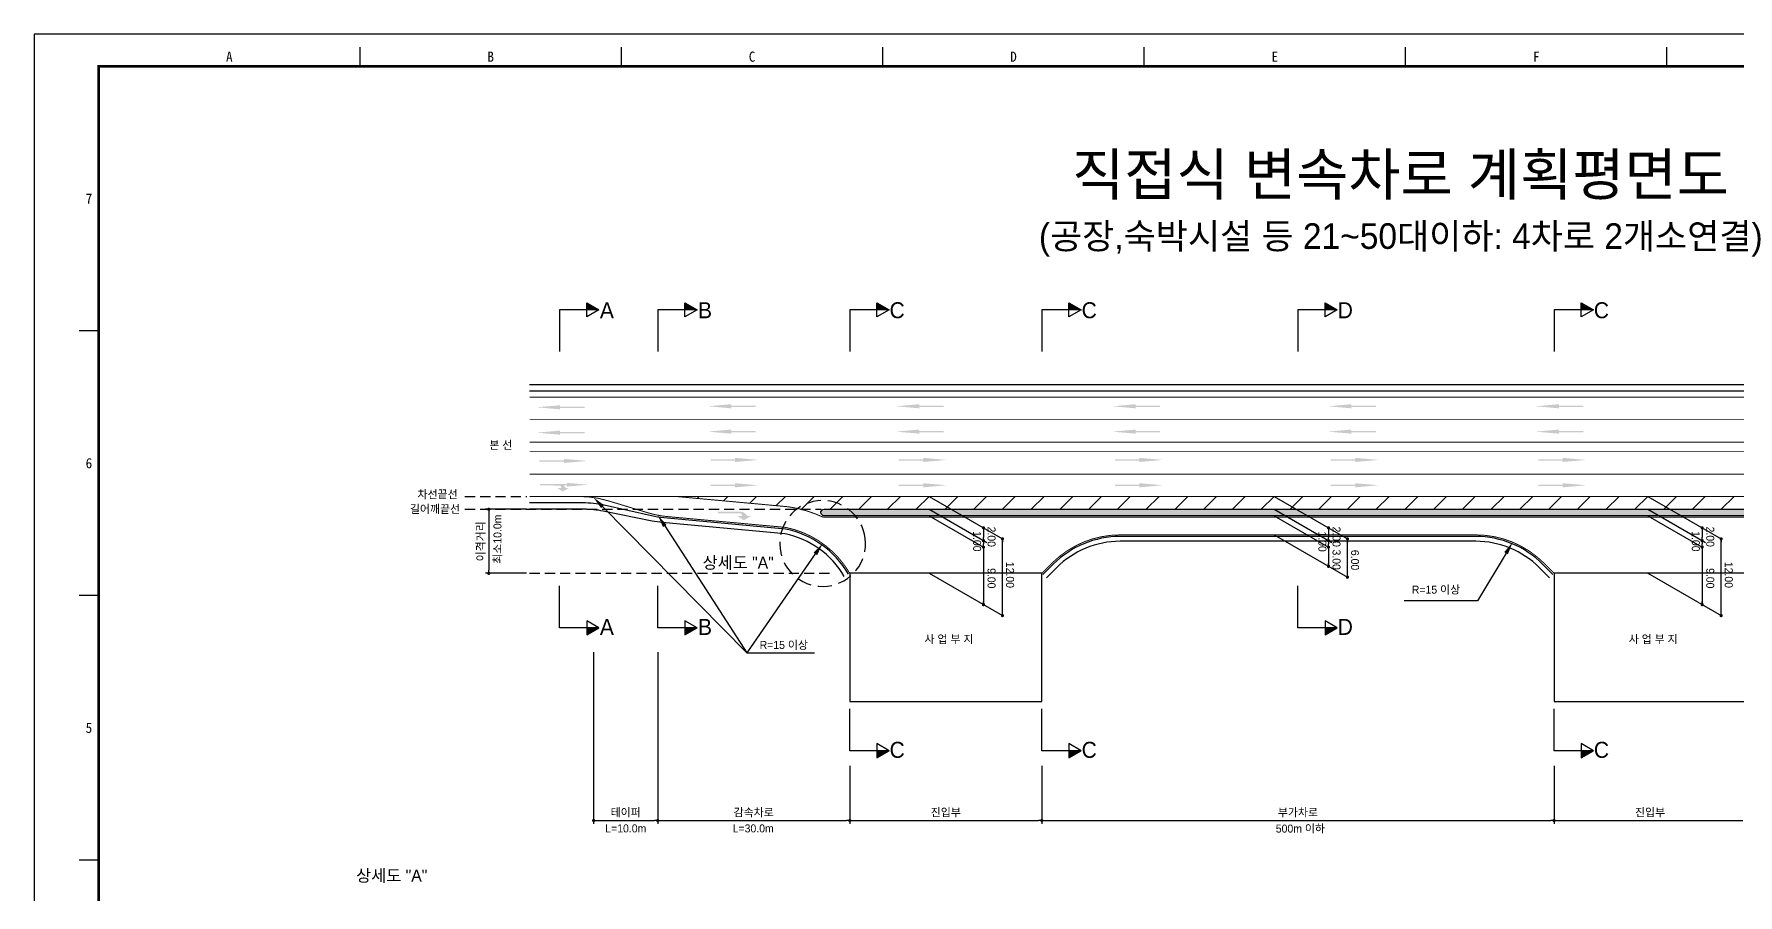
# Model space of a CAD drawing. Header units: millimetres. Extents: x 627 to 1050, y -33 to 266.
# Drawn here: x 627 to 893.1, y 131.5 to 265.9 of the extents above; entities that cross this region are included whole.
import ezdxf
from ezdxf.enums import TextEntityAlignment as Align

# ---------------------------------------------------------------- set-up
doc = ezdxf.new("R2010")
doc.units = ezdxf.units.MM
doc.linetypes.add('HIDDEN', pattern=[9.525, 6.35, -3.175])
for name, color, linetype in [('CC-GSTR-0004', 4, 'Continuous'), ('CM-LANE-0030', 30, 'Continuous'), ('CZ-DIMT-0002', 7, 'Continuous'), ('CZ-LIN1-0007', 7, 'Continuous'), ('CZ-LIN2-0003', 3, 'Continuous'), ('CZ-LINE-0001', 7, 'Continuous'), ('CZ-TEXT-BOX0', 7, 'Continuous'), ('TITLE', 7, 'Continuous')]:
    doc.layers.add(name, color=color, linetype=linetype)
doc.styles.add('돋움', font='')
doc.styles.add('돋음체', font='')
doc.styles.get('돋움').set_extended_font_data('Dotum')
doc.styles.get('돋음체').set_extended_font_data('DotumChe')

# ---------------------------------------------------------------- blocks, each defined once
blk = doc.blocks.new('_Dot')
at = {"color": 0, "linetype": 'ByBlock', "lineweight": -2}
blk.add_line((-0.5, 0), (-1, 0), dxfattribs=at)
at = {"color": 0, "linetype": 'ByBlock', "const_width": 0.5}
blk.add_lwpolyline([(-0.25, 0, 1), (0.25, 0, 1)], format="xyb", close=True, dxfattribs=at)

msp = doc.modelspace()

# ---------------------------------------------------------------- hatches: boundary and pattern name
at = {"layer": 'CM-LANE-0030'}
h = msp.add_hatch(dxfattribs=at)
h.set_pattern_fill('ANSI31', color=256, style=0)
h.set_pattern_definition([(45, (-356.1672, -22.2704), (-2.245064, 2.245064), [])])
h.paths.add_polyline_path([(727.3, 193.71), (744.87, 192.1, -0.062108), (749.17, 190.71), (750.29, 190.71, 0.001633), (750.18, 190.77, -0.783474), (750.41, 191.71), (899.88, 191.71, -0.830663), (900.06, 190.75, 0.001236), (899.98, 190.71), (901.49, 190.71, -0.050333), (905.09, 191.43), (949.5, 193.71)])
at = {"layer": 'CZ-LIN1-0007'}
for points in [[(709.19, 207.96), (709.19, 207.74), (713.01, 207.74), (713.01, 207.53), (709.19, 207.53), (709.19, 207.32), (705.54, 207.64)], [(735.91, 208.12), (735.91, 207.9), (739.73, 207.9), (739.73, 207.69), (735.91, 207.69), (735.91, 207.48), (732.26, 207.8)], [(765.29, 208.12), (765.29, 207.9), (769.11, 207.9), (769.11, 207.69), (765.29, 207.69), (765.29, 207.48), (761.64, 207.8)], [(799.08, 208.12), (799.08, 207.9), (802.9, 207.9), (802.9, 207.69), (799.08, 207.69), (799.08, 207.48), (795.43, 207.8)], [(832.78, 208.12), (832.78, 207.9), (836.6, 207.9), (836.6, 207.69), (832.78, 207.69), (832.78, 207.48), (829.13, 207.8)], [(865.19, 208.12), (865.19, 207.9), (869.01, 207.9), (869.01, 207.69), (865.19, 207.69), (865.19, 207.48), (861.54, 207.8)], [(709.19, 204), (709.19, 203.79), (713.01, 203.79), (713.01, 203.57), (709.19, 203.57), (709.19, 203.36), (705.54, 203.68)], [(735.91, 204.16), (735.91, 203.95), (739.73, 203.95), (739.73, 203.73), (735.91, 203.73), (735.91, 203.52), (732.26, 203.84)], [(765.29, 204.16), (765.29, 203.95), (769.11, 203.95), (769.11, 203.73), (765.29, 203.73), (765.29, 203.52), (761.64, 203.84)], [(799.08, 204.16), (799.08, 203.95), (802.9, 203.95), (802.9, 203.73), (799.08, 203.73), (799.08, 203.52), (795.43, 203.84)], [(832.78, 204.16), (832.78, 203.95), (836.6, 203.95), (836.6, 203.73), (832.78, 203.73), (832.78, 203.52), (829.13, 203.84)], [(865.19, 204.16), (865.19, 203.95), (869.01, 203.95), (869.01, 203.73), (865.19, 203.73), (865.19, 203.52), (861.54, 203.84)], [(736.51, 199.74), (736.51, 199.53), (732.69, 199.53), (732.69, 199.31), (736.51, 199.31), (736.51, 199.1), (740.16, 199.42)], [(765.9, 199.74), (765.9, 199.53), (762.07, 199.53), (762.07, 199.31), (765.9, 199.31), (765.9, 199.1), (769.55, 199.42)], [(799.68, 199.74), (799.68, 199.53), (795.86, 199.53), (795.86, 199.31), (799.68, 199.31), (799.68, 199.1), (803.34, 199.42)], [(833.39, 199.74), (833.39, 199.53), (829.56, 199.53), (829.56, 199.31), (833.39, 199.31), (833.39, 199.1), (837.04, 199.42)], [(865.79, 199.74), (865.79, 199.53), (861.97, 199.53), (861.97, 199.31), (865.79, 199.31), (865.79, 199.1), (869.44, 199.42)], [(709.79, 199.58), (709.79, 199.37), (705.97, 199.37), (705.97, 199.15), (709.79, 199.15), (709.79, 198.94), (713.44, 199.26)], [(709.15, 195.66, -0.267976), (710.06, 195.06), (710.61, 195.06), (709.58, 194.48), (708.75, 195.05), (709.36, 195.05, 0.504994), (709.09, 195.42), (706.04, 195.44), (706.04, 195.68)], [(710.28, 195.83), (710.28, 195.64), (706.85, 195.64), (706.85, 195.45), (710.28, 195.45), (710.28, 195.26), (713.55, 195.55)], [(736.51, 195.78), (736.51, 195.57), (732.69, 195.57), (732.69, 195.35), (736.51, 195.35), (736.51, 195.14), (740.16, 195.46)], [(765.9, 195.78), (765.9, 195.57), (762.07, 195.57), (762.07, 195.35), (765.9, 195.35), (765.9, 195.14), (769.55, 195.46)], [(799.68, 195.78), (799.68, 195.57), (795.86, 195.57), (795.86, 195.35), (799.68, 195.35), (799.68, 195.14), (803.34, 195.46)], [(833.39, 195.78), (833.39, 195.57), (829.56, 195.57), (829.56, 195.35), (833.39, 195.35), (833.39, 195.14), (837.04, 195.46)], [(865.79, 195.78), (865.79, 195.57), (861.97, 195.57), (861.97, 195.35), (865.79, 195.35), (865.79, 195.14), (869.44, 195.46)], [(737.38, 191.34, -0.267976), (738.41, 190.66), (739.04, 190.66), (737.86, 190), (736.92, 190.65), (737.61, 190.65, 0.504994), (737.3, 191.07), (733.84, 191.09), (733.84, 191.36)]]:
    msp.add_hatch(color=256, dxfattribs=at).paths.add_polyline_path(points)
at = {"layer": 'CZ-LIN2-0003'}
h = msp.add_hatch(dxfattribs=at)
h.set_pattern_fill('CROSS', color=256, scale=0.075, style=0)
h.set_pattern_definition([(0, (-356.1672, -22.27044), (0.47625, 0.47625), [0.238125, -0.714375]), (90, (-356.04813, -22.3895), (-0.47625, 0.47625), [0.238125, -0.714375])])
h.paths.add_polyline_path([(899.88, 191.71), (750.41, 191.71, 0.783474), (750.18, 190.77, -0.001633), (750.29, 190.71), (899.98, 190.71, -0.001236), (900.06, 190.75, 0.830663)])
at = {"layer": 'CZ-LINE-0001'}
for points in [[(713.34, 223.98), (713.34, 222.88), (715.24, 222.88)], [(728.67, 223.98), (728.67, 222.88), (730.58, 222.88)], [(758.67, 223.98), (758.67, 222.88), (760.58, 222.88)], [(788.67, 223.98), (788.67, 222.88), (790.58, 222.88)], [(828.67, 223.98), (828.67, 222.88), (830.58, 222.88)], [(868.67, 223.98), (868.67, 222.88), (870.58, 222.88)], [(715.24, 173.21), (713.34, 173.21), (713.34, 172.11)], [(730.58, 173.21), (728.67, 173.21), (728.67, 172.11)], [(830.58, 173.21), (828.67, 173.21), (828.67, 172.11)], [(760.58, 154.01), (758.67, 154.01), (758.67, 152.91)], [(790.58, 154.01), (788.67, 154.01), (788.67, 152.91)], [(870.58, 154.01), (868.67, 154.01), (868.67, 152.91)]]:
    msp.add_hatch(color=256, dxfattribs=at).paths.add_polyline_path(points)

# ---------------------------------------------------------------- linework, layer by layer
at = {"color": 0, "linetype": 'ByBlock', "lineweight": -2}
for p, q in [((775.32, 188.56), (775.32, 188.31)), ((775.32, 187.06), (775.32, 187.31)), ((775.32, 186.56), (775.32, 186.31)), ((775.32, 186.06), (775.32, 186.31)), ((778.28, 186.85), (778.28, 186.6)), ((829.2, 188.56), (829.2, 188.31)), ((829.2, 187.06), (829.2, 187.31)), ((829.2, 186.56), (829.2, 186.31)), ((829.2, 186.06), (829.2, 186.31)), ((832.16, 186.85), (832.16, 186.6)), ((887.57, 188.56), (887.57, 188.31)), ((887.57, 187.06), (887.57, 187.31)), ((887.57, 186.56), (887.57, 186.31)), ((887.57, 186.06), (887.57, 186.31)), ((890.53, 186.85), (890.53, 186.6)), ((829.2, 183.06), (829.2, 183.31)), ((832.16, 181.35), (832.16, 181.6)), ((775.32, 177.07), (775.32, 177.32)), ((887.57, 177.07), (887.57, 177.32)), ((778.28, 175.36), (778.28, 175.61)), ((890.53, 175.36), (890.53, 175.61))]:
    msp.add_line(p, q, dxfattribs=at)
at = {"color": 0, "linetype": 'ByBlock', "const_width": 0.25}
for points in [[(775.32, 188.68, 1), (775.32, 188.93, 1)], [(829.2, 188.68, 1), (829.2, 188.93, 1)], [(887.57, 188.68, 1), (887.57, 188.93, 1)], [(775.32, 186.93, 1), (775.32, 186.68, 1)], [(775.32, 186.68, 1), (775.32, 186.93, 1)], [(778.28, 186.97, 1), (778.28, 187.22, 1)], [(829.2, 186.93, 1), (829.2, 186.68, 1)], [(829.2, 186.68, 1), (829.2, 186.93, 1)], [(832.16, 186.97, 1), (832.16, 187.22, 1)], [(887.57, 186.68, 1), (887.57, 186.93, 1)], [(887.57, 186.93, 1), (887.57, 186.68, 1)], [(890.53, 186.97, 1), (890.53, 187.22, 1)], [(775.32, 185.93, 1), (775.32, 185.68, 1)], [(829.2, 185.93, 1), (829.2, 185.68, 1)], [(887.57, 185.93, 1), (887.57, 185.68, 1)], [(829.2, 182.93, 1), (829.2, 182.68, 1)], [(832.16, 181.22, 1), (832.16, 180.97, 1)], [(775.32, 176.94, 1), (775.32, 176.69, 1)], [(887.57, 176.94, 1), (887.57, 176.69, 1)], [(778.28, 175.23, 1), (778.28, 174.98, 1)], [(890.53, 175.23, 1), (890.53, 174.98, 1)]]:
    msp.add_lwpolyline(points, format="xyb", close=True, dxfattribs=at)
at = {"layer": 'CC-GSTR-0004'}
for points in [[(704.43, 211.21), (984.43, 211.21)], [(704.43, 210.21), (984.43, 210.21)]]:
    msp.add_lwpolyline(points, dxfattribs=at)
for points in [[(754.22, 181.59, 0.214554), (744.38, 188.63), (725.38, 190.37), (725.38, 190.37, -0.032516), (723.46, 190.68), (723.46, 190.68), (716.06, 192.35, 0.055483), (712.76, 192.71), (704.43, 192.71)], [(753.57, 181.21, 0.213816), (744.27, 187.88), (725.14, 189.64), (725.14, 189.64, -0.026776), (723.55, 189.88), (723.55, 189.88), (715.9, 191.42, 0.049732), (712.94, 191.71), (704.43, 191.71)], [(864.26, 181.54), (862.65, 183.14, 0.198912), (852.22, 187.46), (796.65, 187.46, 0.198912), (786.22, 183.14), (784.61, 181.54)], [(863.73, 181.01), (862.12, 182.61, 0.198912), (852.22, 186.71), (796.65, 186.71, 0.198912), (786.75, 182.61), (785.14, 181.01)]]:
    msp.add_lwpolyline(points, format="xyb", dxfattribs=at)
at = {"layer": 'CM-LANE-0030', "const_width": 0.15}
for points in [[(704.43, 202.21), (984.43, 202.21)], [(704.43, 200.71), (984.43, 200.71)]]:
    msp.add_lwpolyline(points, dxfattribs=at)
msp.add_lwpolyline([(744.87, 192.1), (727.3, 193.71), (949.5, 193.71), (905.09, 191.43, 0.059897), (899.98, 190.46), (750.29, 190.46, 0.073871)], format="xyb", close=True, dxfattribs=at)
at = {"layer": 'CZ-LIN1-0007', "const_width": 0.15}
msp.add_lwpolyline([(704.43, 209.21), (984.43, 209.21)], dxfattribs=at)
at = {"layer": 'CZ-LIN1-0007', "linetype": 'HIDDEN', "const_width": 0.15}
for points in [[(704.43, 205.71), (984.43, 205.71)], [(704.43, 197.21), (984.43, 197.21)], [(712.23, 193.71), (727.3, 193.71)]]:
    msp.add_lwpolyline(points, dxfattribs=at)
at = {"layer": 'CZ-LIN1-0007', "const_width": 0.15}
for points in [[(754.43, 181.71, 0.214787), (744.41, 188.88), (725.93, 190.57), (725.93, 190.57, -0.049984), (722.99, 191.14), (722.99, 191.14), (716.54, 193.08), (716.54, 193.08, 0.072993), (712.23, 193.71), (712.23, 193.71), (704.43, 193.71)], [(864.43, 181.71), (862.83, 183.32, 0.198912), (852.22, 187.71), (796.65, 187.71, 0.198912), (786.04, 183.32), (784.43, 181.71)]]:
    msp.add_lwpolyline(points, format="xyb", dxfattribs=at)
at = {"layer": 'CZ-LIN2-0003'}
msp.add_lwpolyline([(750.18, 190.77, -0.783474), (750.41, 191.71), (899.88, 191.71, -0.830663), (900.06, 190.75, 0.001236), (899.98, 190.71), (750.29, 190.71, 0.001633)], format="xyb", close=True, dxfattribs=at)
for points in [[(784.43, 181.71), (754.43, 181.71), (754.43, 161.71), (784.43, 161.71)], [(894.43, 181.71), (864.43, 181.71), (864.43, 161.71), (894.43, 161.71)]]:
    msp.add_lwpolyline(points, close=True, dxfattribs=at)
at = {"layer": 'CZ-LINE-0001'}
for p, q in [((713.34, 221.78), (713.34, 223.98)), ((713.34, 223.98), (715.24, 222.88)), ((728.67, 221.78), (728.67, 223.98)), ((728.67, 223.98), (730.58, 222.88)), ((758.67, 221.78), (758.67, 223.98)), ((758.67, 223.98), (760.58, 222.88)), ((788.67, 221.78), (788.67, 223.98)), ((788.67, 223.98), (790.58, 222.88)), ((828.67, 221.78), (828.67, 223.98)), ((828.67, 223.98), (830.58, 222.88)), ((868.67, 221.78), (868.67, 223.98)), ((868.67, 223.98), (870.58, 222.88)), ((715.24, 222.88), (709.1, 222.88)), ((709.1, 222.88), (709.1, 216.34)), ((715.24, 222.88), (713.34, 221.78)), ((730.58, 222.88), (724.43, 222.88)), ((724.43, 222.88), (724.43, 216.34)), ((730.58, 222.88), (728.67, 221.78)), ((760.58, 222.88), (754.43, 222.88)), ((754.43, 222.88), (754.43, 216.34)), ((760.58, 222.88), (758.67, 221.78)), ((790.58, 222.88), (784.43, 222.88)), ((784.43, 222.88), (784.43, 216.34)), ((790.58, 222.88), (788.67, 221.78)), ((830.58, 222.88), (824.43, 222.88)), ((824.43, 222.88), (824.43, 216.34)), ((830.58, 222.88), (828.67, 221.78)), ((870.58, 222.88), (864.43, 222.88)), ((864.43, 222.88), (864.43, 216.34)), ((870.58, 222.88), (868.67, 221.78)), ((703.93, 191.71), (697.55, 191.71)), ((766.82, 193.71), (778.28, 187.1)), ((766.82, 191.71), (775.82, 186.52)), ((766.82, 191.71), (775.82, 186.52)), ((820.7, 193.71), (832.16, 187.1)), ((820.7, 191.71), (829.7, 186.52)), ((820.7, 191.71), (829.7, 186.52)), ((879.07, 193.71), (890.53, 187.1)), ((879.07, 191.71), (888.07, 186.52)), ((879.07, 191.71), (888.07, 186.52)), ((698.05, 191.21), (698.05, 182.21)), ((766.82, 190.71), (775.32, 185.81)), ((820.7, 190.71), (829.2, 185.81)), ((879.07, 190.71), (887.57, 185.81)), ((775.32, 188.31), (775.32, 187.31)), ((778.28, 175.11), (778.28, 187.1)), ((820.7, 187.71), (832.16, 181.1)), ((829.2, 188.31), (829.2, 187.31)), ((832.16, 181.1), (832.16, 187.1)), ((887.57, 188.31), (887.57, 187.31)), ((890.53, 175.11), (890.53, 187.1)), ((775.32, 185.81), (775.32, 176.82)), ((829.2, 185.81), (829.2, 182.81)), ((887.57, 185.81), (887.57, 176.82)), ((703.93, 181.71), (697.55, 181.71)), ((766.82, 181.72), (778.28, 175.11)), ((879.07, 181.72), (890.53, 175.11)), ((709.1, 173.21), (709.1, 179.75)), ((724.43, 173.21), (724.43, 179.75)), ((824.43, 173.21), (824.43, 179.75)), ((715.24, 173.21), (709.1, 173.21)), ((715.24, 173.21), (713.34, 174.31)), ((713.34, 174.31), (713.34, 172.11)), ((713.34, 172.11), (715.24, 173.21)), ((730.58, 173.21), (724.43, 173.21)), ((730.58, 173.21), (728.67, 174.31)), ((728.67, 174.31), (728.67, 172.11)), ((728.67, 172.11), (730.58, 173.21)), ((830.58, 173.21), (824.43, 173.21)), ((830.58, 173.21), (828.67, 174.31)), ((828.67, 174.31), (828.67, 172.11)), ((828.67, 172.11), (830.58, 173.21)), ((714.43, 169.38), (714.43, 142.6)), ((724.43, 169.38), (724.43, 142.6)), ((724.43, 169.38), (724.43, 142.6)), ((738.35, 169.31), (748.92, 169.31)), ((754.43, 154.01), (754.43, 160.55)), ((784.43, 154.01), (784.43, 160.55)), ((864.43, 154.01), (864.43, 160.55)), ((760.58, 154.01), (758.67, 155.11)), ((758.67, 155.11), (758.67, 152.91)), ((790.58, 154.01), (788.67, 155.11)), ((788.67, 155.11), (788.67, 152.91)), ((870.58, 154.01), (868.67, 155.11)), ((868.67, 155.11), (868.67, 152.91)), ((760.58, 154.01), (754.43, 154.01)), ((758.67, 152.91), (760.58, 154.01)), ((790.58, 154.01), (784.43, 154.01)), ((788.67, 152.91), (790.58, 154.01)), ((870.58, 154.01), (864.43, 154.01)), ((868.67, 152.91), (870.58, 154.01)), ((754.43, 151.65), (754.43, 142.6)), ((754.43, 151.65), (754.43, 142.6)), ((784.43, 151.65), (784.43, 142.6)), ((784.43, 151.65), (784.43, 142.6)), ((864.43, 151.65), (864.43, 142.6)), ((864.43, 151.65), (864.43, 142.6)), ((714.93, 143.1), (723.93, 143.1)), ((724.93, 143.1), (753.93, 143.1)), ((754.93, 143.1), (783.93, 143.1)), ((784.93, 143.1), (863.93, 143.1)), ((864.93, 143.1), (893.93, 143.1))]:
    msp.add_line(p, q, dxfattribs=at)
at = {"layer": 'CZ-LINE-0001', "linetype": 'HIDDEN', "ltscale": 0.25}
for p, q in [((694.33, 193.71), (703.99, 193.71)), ((694.33, 191.71), (749.98, 191.71)), ((704.43, 181.71), (751.59, 181.71))]:
    msp.add_line(p, q, dxfattribs=at)
at = {"layer": 'CZ-LINE-0001', "linetype": 'HIDDEN', "ltscale": 0.35}
msp.add_line((756.84, 187.16), (756.84, 187.16), dxfattribs=at)
at = {"layer": 'CZ-LINE-0001'}
for points in [[(715.82, 192.13), (738.35, 169.31)], [(725.53, 189.11), (738.35, 169.31)], [(749.05, 184.73), (738.35, 169.31)], [(856.94, 184.85), (852.48, 177.39), (841, 177.39)]]:
    msp.add_lwpolyline(points, dxfattribs=at)
at = {"layer": 'CZ-LINE-0001', "linetype": 'HIDDEN', "ltscale": 0.35}
msp.add_arc((750.19, 186.37), 6.7, 6.7667, 6.749, dxfattribs=at)
at = {"layer": 'CZ-LINE-0001'}
for points in [[(715.58, 191.9), (714.41, 193.55), (716.05, 192.36)], [(725.26, 188.93), (724.45, 190.79), (725.81, 189.29)], [(748.78, 184.92), (750.19, 186.37), (749.33, 184.54)], [(856.65, 185.02), (857.96, 186.57), (857.22, 184.68)]]:
    msp.add_solid(points, dxfattribs=at)
at = {"layer": 'TITLE', "color": 7, "linetype": 'Continuous'}
for p, q in [((677.94, 260.89), (677.94, 263.91)), ((718.76, 260.89), (718.76, 263.91)), ((759.58, 260.89), (759.58, 263.91)), ((800.41, 260.89), (800.41, 263.91)), ((841.23, 260.89), (841.23, 263.91)), ((882.06, 260.89), (882.06, 263.91)), ((637.11, 219.56), (634.09, 219.56)), ((637.11, 178.23), (634.09, 178.23)), ((637.11, 136.9), (634.09, 136.9))]:
    msp.add_line(p, q, dxfattribs=at)
at = {"layer": 'TITLE'}
msp.add_lwpolyline([(627.03, -33.45), (1050.39, -33.45), (1050.39, 265.93), (627.03, 265.93)], close=True, dxfattribs=at)
at = {"layer": 'TITLE', "linetype": 'Continuous', "const_width": 0.403}
msp.add_lwpolyline([(637.11, -28.41), (637.11, 260.89), (1045.36, 260.89), (1045.36, -28.41)], close=True, dxfattribs=at)

# ---------------------------------------------------------------- block references
at = {"layer": 'CZ-LINE-0001', "xscale": 0.5, "yscale": 0.5, "zscale": 0.5}
for p, rotation in [((698.05, 191.71), 90), ((698.05, 181.71), 270), ((714.43, 143.1), 180), ((724.43, 143.1), 180), ((754.43, 143.1), 180), ((784.43, 143.1), 180), ((864.43, 143.1), 180)]:
    msp.add_blockref('_Dot', p, dxfattribs=dict(at, rotation=rotation))
for p in [(724.43, 143.1), (754.43, 143.1), (784.43, 143.1), (864.43, 143.1)]:
    msp.add_blockref('_Dot', p, dxfattribs=at)

# ---------------------------------------------------------------- texts
at = {"layer": 'CZ-DIMT-0002', "style": '돋움'}
for s, height, p in [('A', 2.5, (716.5, 222.8)), ('B', 2.5, (731.83, 222.8)), ('C', 2.5, (761.83, 222.8)), ('C', 2.5, (791.83, 222.8)), ('D', 2.5, (831.83, 222.8)), ('C', 2.5, (871.83, 222.8)), ('본 선', 1.25, (699.93, 201.74)), ('차선끝선', 1.25, (690.05, 194.05)), ('길어깨끝선', 1.25, (689.65, 191.74)), ('상세도 "A"', 1.875, (737, 183.38)), ('R=15 이상', 1.25, (845.99, 179.16)), ('A', 2.5, (716.5, 173.34)), ('B', 2.5, (731.83, 173.34)), ('D', 2.5, (831.83, 173.34)), ('R=15 이상', 1.25, (744.13, 170.52)), ('사 업 부 지', 1.25, (769.92, 171.42)), ('사 업 부 지', 1.25, (879.92, 171.42)), ('C', 2.5, (761.83, 154.14)), ('C', 2.5, (791.83, 154.14)), ('C', 2.5, (871.83, 154.14)), ('L=10.0m', 1.25, (719.45, 141.87)), ('L=30.0m', 1.25, (739.35, 141.87)), ('500m 이하', 1.25, (824.81, 141.84))]:
    msp.add_text(s, height=height, dxfattribs=at).set_placement(p, align=Align.MIDDLE_CENTER)
msp.add_text('최소10.0m', height=1.25, rotation=90, dxfattribs=at).set_placement((700.03, 183.2))
at = {"layer": 'CZ-DIMT-0002', "char_height": 1.25, "attachment_point": 5, "rotation": 270, "style": '돋움'}
for s, insert in [('1.00', (774.31, 186.7)), ('\\A1;2.00', (776.57, 187.42)), ('1.00', (828.24, 186.66)), ('\\A1;2.00', (830.45, 187.42)), ('1.00', (886.56, 186.7)), ('\\A1;2.00', (888.82, 187.42)), ('3.00', (830.45, 183.84)), ('6.00', (833.34, 183.78)), ('9.00', (776.57, 180.94)), ('12.00', (779.46, 181.46)), ('9.00', (888.82, 180.94)), ('12.00', (891.71, 181.46))]:
    msp.add_mtext(s, dxfattribs=dict(at, insert=insert))
at = {"layer": 'CZ-LINE-0001', "insert": (696.86, 186.71), "char_height": 1.25, "attachment_point": 5, "rotation": 90, "style": '돋움'}
msp.add_mtext('\\A1;이격거리', dxfattribs=at)
at = {"layer": 'CZ-LINE-0001', "char_height": 1.25, "attachment_point": 5, "style": '돋움'}
for s, insert in [('\\A1;테이퍼', (719.43, 144.3)), ('\\A1;감속차로', (739.43, 144.3)), ('\\A1;진입부', (769.43, 144.3)), ('\\A1;부가차로', (824.43, 144.3)), ('\\A1;진입부', (879.43, 144.3))]:
    msp.add_mtext(s, dxfattribs=dict(at, insert=insert))
at = {"layer": 'CZ-TEXT-BOX0', "style": '돋움'}
msp.add_text('상세도 "A"', height=1.875, dxfattribs=at).set_placement((682.89, 134.5), align=Align.MIDDLE_CENTER)
at = {"layer": 'TITLE', "color": 3, "linetype": 'Continuous', "style": '돋음체'}
for s, p in [('A', (657.52, 262.4)), ('B', (698.35, 262.4)), ('C', (739.17, 262.4)), ('D', (780, 262.4)), ('E', (820.82, 262.4)), ('F', (861.65, 262.4)), ('7', (635.6, 240.23)), ('6', (635.6, 198.9)), ('5', (635.6, 157.57))]:
    msp.add_text(s, height=1.59, dxfattribs=at).set_placement(p, align=Align.MIDDLE)
at = {"layer": 'TITLE', "style": '돋움'}
for s, height, p in [('직접식 변속차로 계획평면도', 6.5, (840.45, 244.01)), ('(공장,숙박시설 등 21~50대이하: 4차로 2개소연결)', 4, (840.49, 234.38))]:
    msp.add_text(s, height=height, dxfattribs=at).set_placement(p, align=Align.MIDDLE_CENTER)

doc.saveas('drawing.dxf')
